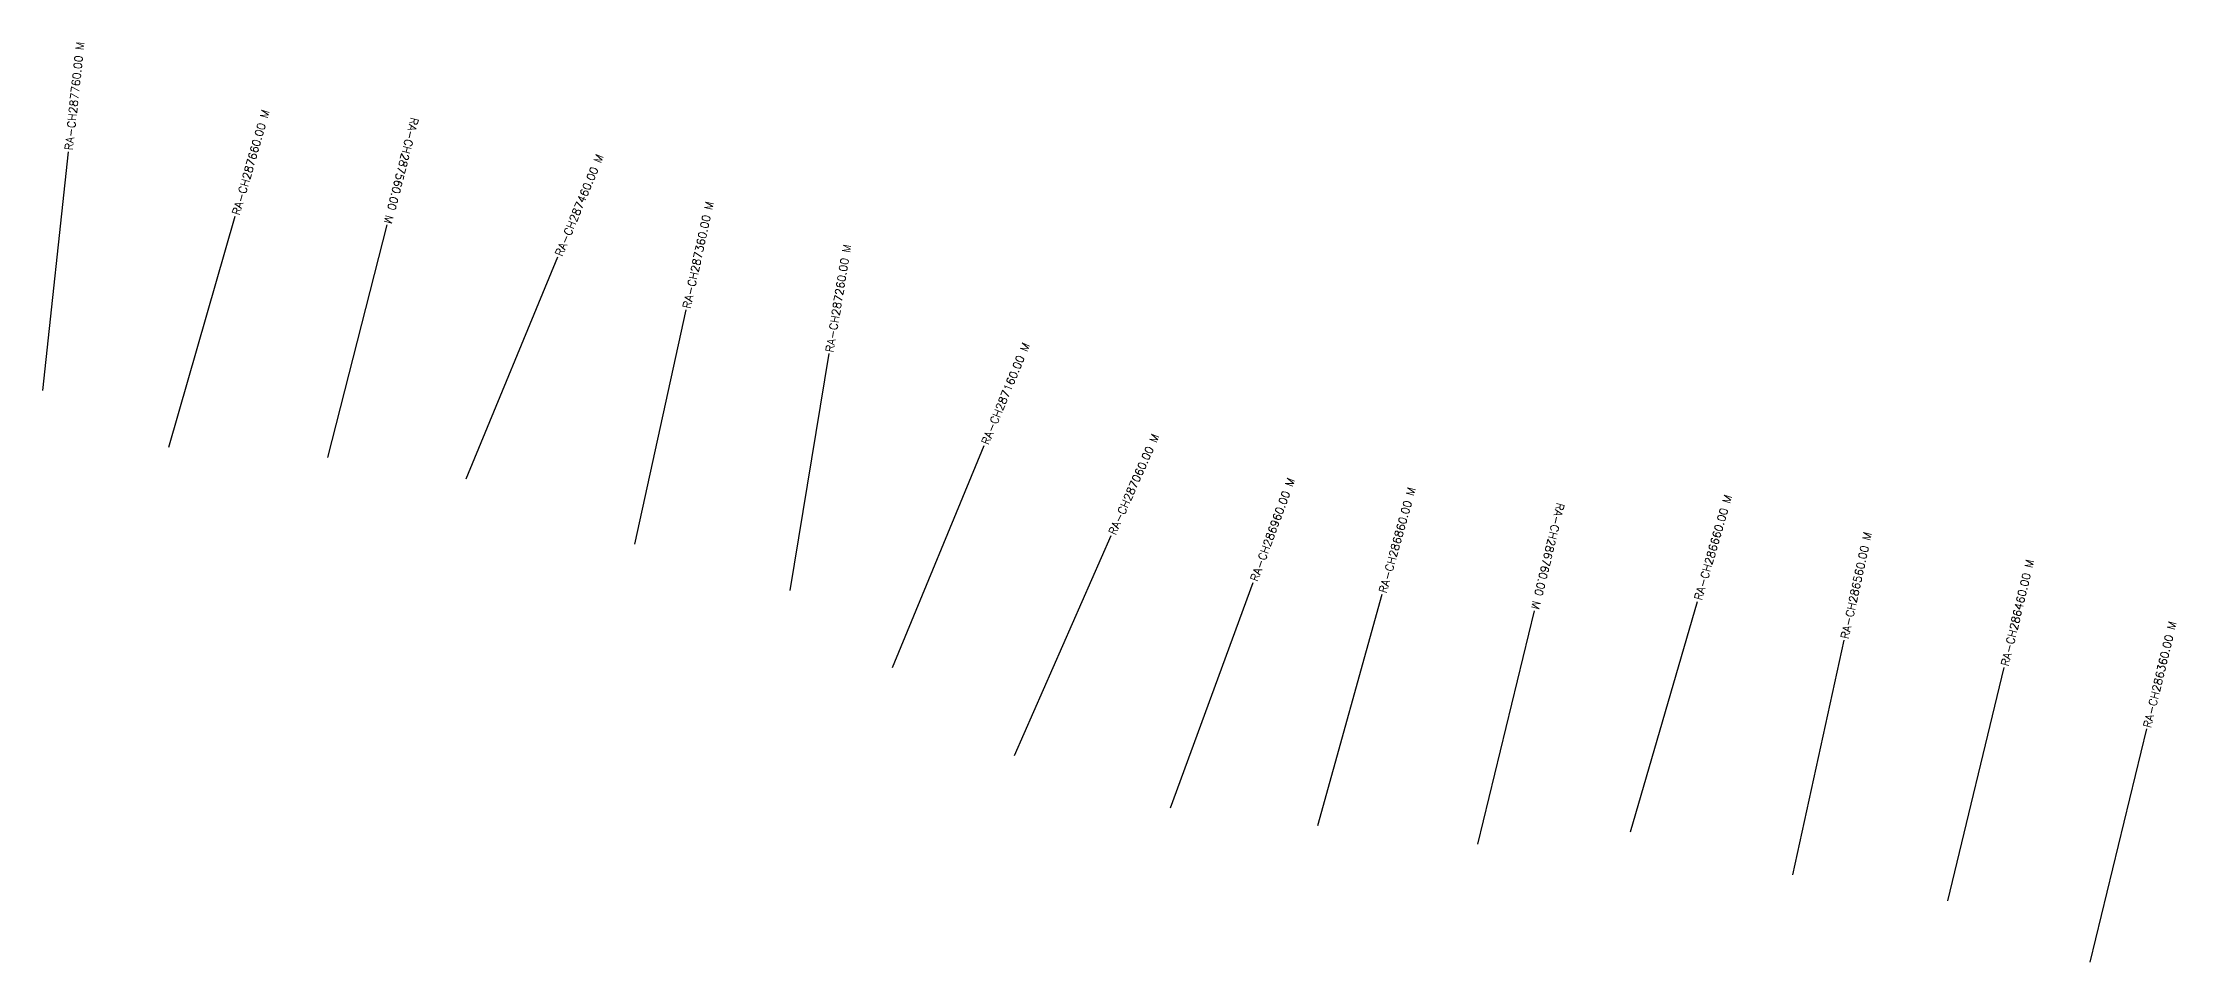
# Model space of a CAD drawing. Header units: metres. Extents: x 281636 to 292461, y 2021459 to 2023910.
# Drawn here: x 283088 to 284422, y 2022493 to 2023067 of the extents above; entities that cross this region are included whole.
import ezdxf
from ezdxf.enums import TextEntityAlignment as Align

# ---------------------------------------------------------------- set-up
doc = ezdxf.new("R2010")
doc.units = ezdxf.units.M
doc.layers.add('CS', color=134, linetype='Continuous')
doc.layers.add('CSMark', color=6, linetype='Continuous')
doc.styles.get("Standard").update_dxf_attribs({"font": 'simplex.shx'})

msp = doc.modelspace()

# ---------------------------------------------------------------- linework, layer by layer
at = {"layer": 'CS'}
for p, q in [((283088.2, 2022849.9), (283104.3, 2022999)), ((283167.1, 2022814.5), (283208.5, 2022958.7)), ((283266.3, 2022808), (283303.5, 2022953.3)), ((283352.8, 2022794.6), (283410.1, 2022933.3)), ((283458.3, 2022753.8), (283490.3, 2022900.3)), ((283555.2, 2022724.9), (283579.7, 2022872.9)), ((283619.3, 2022676.8), (283676.5, 2022815.5)), ((283695.4, 2022621.9), (283755.9, 2022759.2)), ((283793, 2022589.2), (283844.7, 2022730)), ((283885, 2022578.1), (283925.2, 2022722.6)), ((283985, 2022566.5), (284020.5, 2022712.3)), ((284080.4, 2022574.1), (284122.3, 2022718.1)), ((284181.9, 2022547.3), (284214, 2022693.8)), ((284278.8, 2022531.1), (284314, 2022676.9)), ((284367.7, 2022492.6), (284403, 2022638.4))]:
    msp.add_line(p, q, dxfattribs=at)

# ---------------------------------------------------------------- texts
at = {"layer": 'CSMark'}
for s, rotation, p in [('RA-CH287760.00 M', 83.8331, (283104.4, 2023000)), ('RA-CH287660.00 M', 73.9731, (283208.8, 2022959.7)), ('RA-CH287460.00 M', 67.5478, (283410.5, 2022934.2)), ('RA-CH287360.00 M', 77.6806, (283490.5, 2022901.3)), ('RA-CH287260.00 M', 80.607, (283579.8, 2022873.9)), ('RA-CH287160.00 M', 67.5959, (283676.9, 2022816.4)), ('RA-CH287060.00 M', 66.2096, (283756.3, 2022760.1)), ('RA-CH286960.00 M', 69.8406, (283845, 2022731)), ('RA-CH286860.00 M', 74.4317, (283925.5, 2022723.6)), ('RA-CH286660.00 M', 73.781, (284122.5, 2022719.1)), ('RA-CH286560.00 M', 77.6644, (284214.2, 2022694.8)), ('RA-CH286460.00 M', 76.4291, (284314.2, 2022677.9)), ('RA-CH286360.00 M', 76.3685, (284403.2, 2022639.3))]:
    msp.add_text(s, height=5, rotation=rotation, dxfattribs=at).set_placement(p, align=Align.MIDDLE_LEFT)
for s, rotation, p in [('RA-CH287560.00 M', 255.6277, (283303.8, 2022954.3)), ('RA-CH286760.00 M', 256.3322, (284020.7, 2022713.3))]:
    msp.add_text(s, height=5, rotation=rotation, dxfattribs=at).set_placement(p, align=Align.MIDDLE_RIGHT)

doc.saveas('drawing.dxf')
